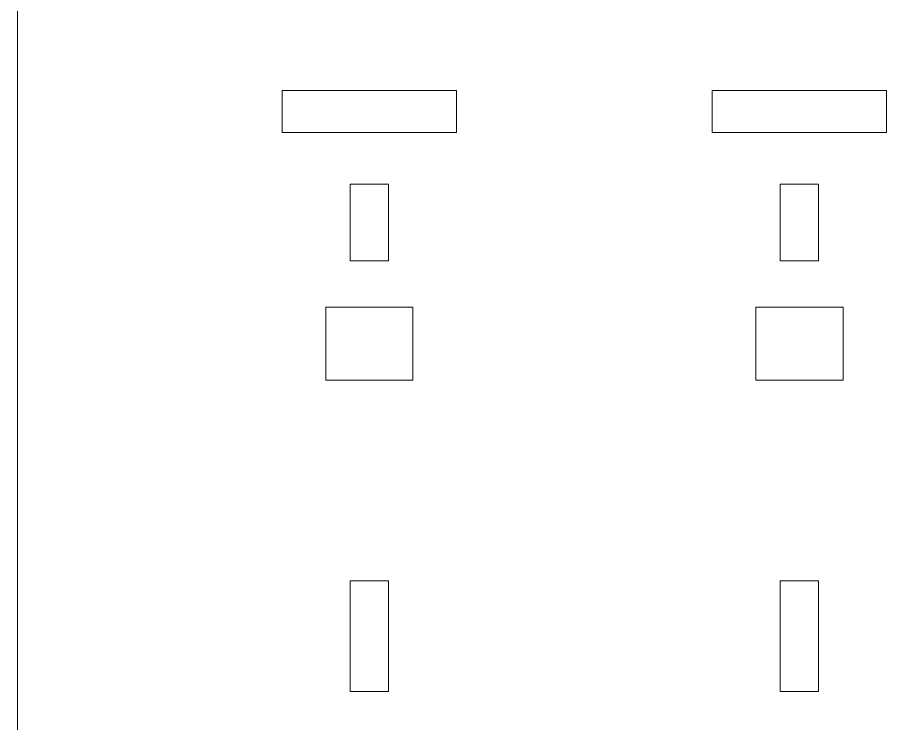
# Model space of a CAD drawing. Header units: inches. Extents: x -60.4 to -14.9, y -20.3 to 14.1.
# Drawn here: x -27.255 to -24.762, y -7.26 to -5.234 of the extents above; entities that cross this region are included whole.
import ezdxf

# ---------------------------------------------------------------- set-up
doc = ezdxf.new("R2010")
doc.units = ezdxf.units.IN
doc.header["$MEASUREMENT"] = 0
doc.layers.add('Master Desktop', color=7, linetype='Continuous', plot=False)

msp = doc.modelspace()

# ---------------------------------------------------------------- linework, layer by layer
at = {"layer": 'Master Desktop', "lineweight": 18}
msp.add_open_spline([(-27.2548, -11.68), (-27.2548, -11.68), (-27.2548, 10.7638), (-27.2548, 10.7638)], degree=3, dxfattribs=at)
at = {"layer": 'Master Desktop', "color": 5, "lineweight": 9}
for points in [[(-26.4953, -5.4434), (-26.4953, -5.4434), (-25.9953, -5.4434), (-25.9953, -5.4434), (-25.9953, -5.4434), (-25.9953, -5.4434), (-25.9953, -5.5638), (-25.9953, -5.5638), (-25.9953, -5.5638), (-25.9953, -5.5638), (-26.4953, -5.5638), (-26.4953, -5.5638), (-26.4953, -5.5638), (-26.4953, -5.5638), (-26.4953, -5.4434), (-26.4953, -5.4434)], [(-25.2619, -5.4434), (-25.2619, -5.4434), (-24.7619, -5.4434), (-24.7619, -5.4434), (-24.7619, -5.4434), (-24.7619, -5.4434), (-24.7619, -5.5638), (-24.7619, -5.5638), (-24.7619, -5.5638), (-24.7619, -5.5638), (-25.2619, -5.5638), (-25.2619, -5.5638), (-25.2619, -5.5638), (-25.2619, -5.5638), (-25.2619, -5.4434), (-25.2619, -5.4434)], [(-26.3003, -5.7123), (-26.3003, -5.7123), (-26.1903, -5.7123), (-26.1903, -5.7123), (-26.1903, -5.7123), (-26.1903, -5.7123), (-26.1903, -5.9323), (-26.1903, -5.9323), (-26.1903, -5.9323), (-26.1903, -5.9323), (-26.3003, -5.9323), (-26.3003, -5.9323), (-26.3003, -5.9323), (-26.3003, -5.9323), (-26.3003, -5.7123), (-26.3003, -5.7123)], [(-25.0669, -5.7123), (-25.0669, -5.7123), (-24.9569, -5.7123), (-24.9569, -5.7123), (-24.9569, -5.7123), (-24.9569, -5.7123), (-24.9569, -5.9323), (-24.9569, -5.9323), (-24.9569, -5.9323), (-24.9569, -5.9323), (-25.0669, -5.9323), (-25.0669, -5.9323), (-25.0669, -5.9323), (-25.0669, -5.9323), (-25.0669, -5.7123), (-25.0669, -5.7123)], [(-26.3703, -6.0654), (-26.3703, -6.0654), (-26.1203, -6.0654), (-26.1203, -6.0654), (-26.1203, -6.0654), (-26.1203, -6.0654), (-26.1203, -6.2749), (-26.1203, -6.2749), (-26.1203, -6.2749), (-26.1203, -6.2749), (-26.3703, -6.2749), (-26.3703, -6.2749), (-26.3703, -6.2749), (-26.3703, -6.2749), (-26.3703, -6.0654), (-26.3703, -6.0654)], [(-25.1369, -6.0654), (-25.1369, -6.0654), (-24.8869, -6.0654), (-24.8869, -6.0654), (-24.8869, -6.0654), (-24.8869, -6.0654), (-24.8869, -6.2749), (-24.8869, -6.2749), (-24.8869, -6.2749), (-24.8869, -6.2749), (-25.1369, -6.2749), (-25.1369, -6.2749), (-25.1369, -6.2749), (-25.1369, -6.2749), (-25.1369, -6.0654), (-25.1369, -6.0654)], [(-26.3003, -6.8501), (-26.3003, -6.8501), (-26.1903, -6.8501), (-26.1903, -6.8501), (-26.1903, -6.8501), (-26.1903, -6.8501), (-26.1903, -7.1673), (-26.1903, -7.1673), (-26.1903, -7.1673), (-26.1903, -7.1673), (-26.3003, -7.1673), (-26.3003, -7.1673), (-26.3003, -7.1673), (-26.3003, -7.1673), (-26.3003, -6.8501), (-26.3003, -6.8501)], [(-25.0669, -6.8501), (-25.0669, -6.8501), (-24.9569, -6.8501), (-24.9569, -6.8501), (-24.9569, -6.8501), (-24.9569, -6.8501), (-24.9569, -7.1673), (-24.9569, -7.1673), (-24.9569, -7.1673), (-24.9569, -7.1673), (-25.0669, -7.1673), (-25.0669, -7.1673), (-25.0669, -7.1673), (-25.0669, -7.1673), (-25.0669, -6.8501), (-25.0669, -6.8501)]]:
    msp.add_open_spline(points, degree=3, knots=[0, 0, 0, 0, 0.2, 0.2, 0.2, 0.2, 0.4, 0.4, 0.4, 0.4, 0.6, 0.6, 0.6, 0.6, 1, 1, 1, 1], dxfattribs=at)

doc.saveas('drawing.dxf')
